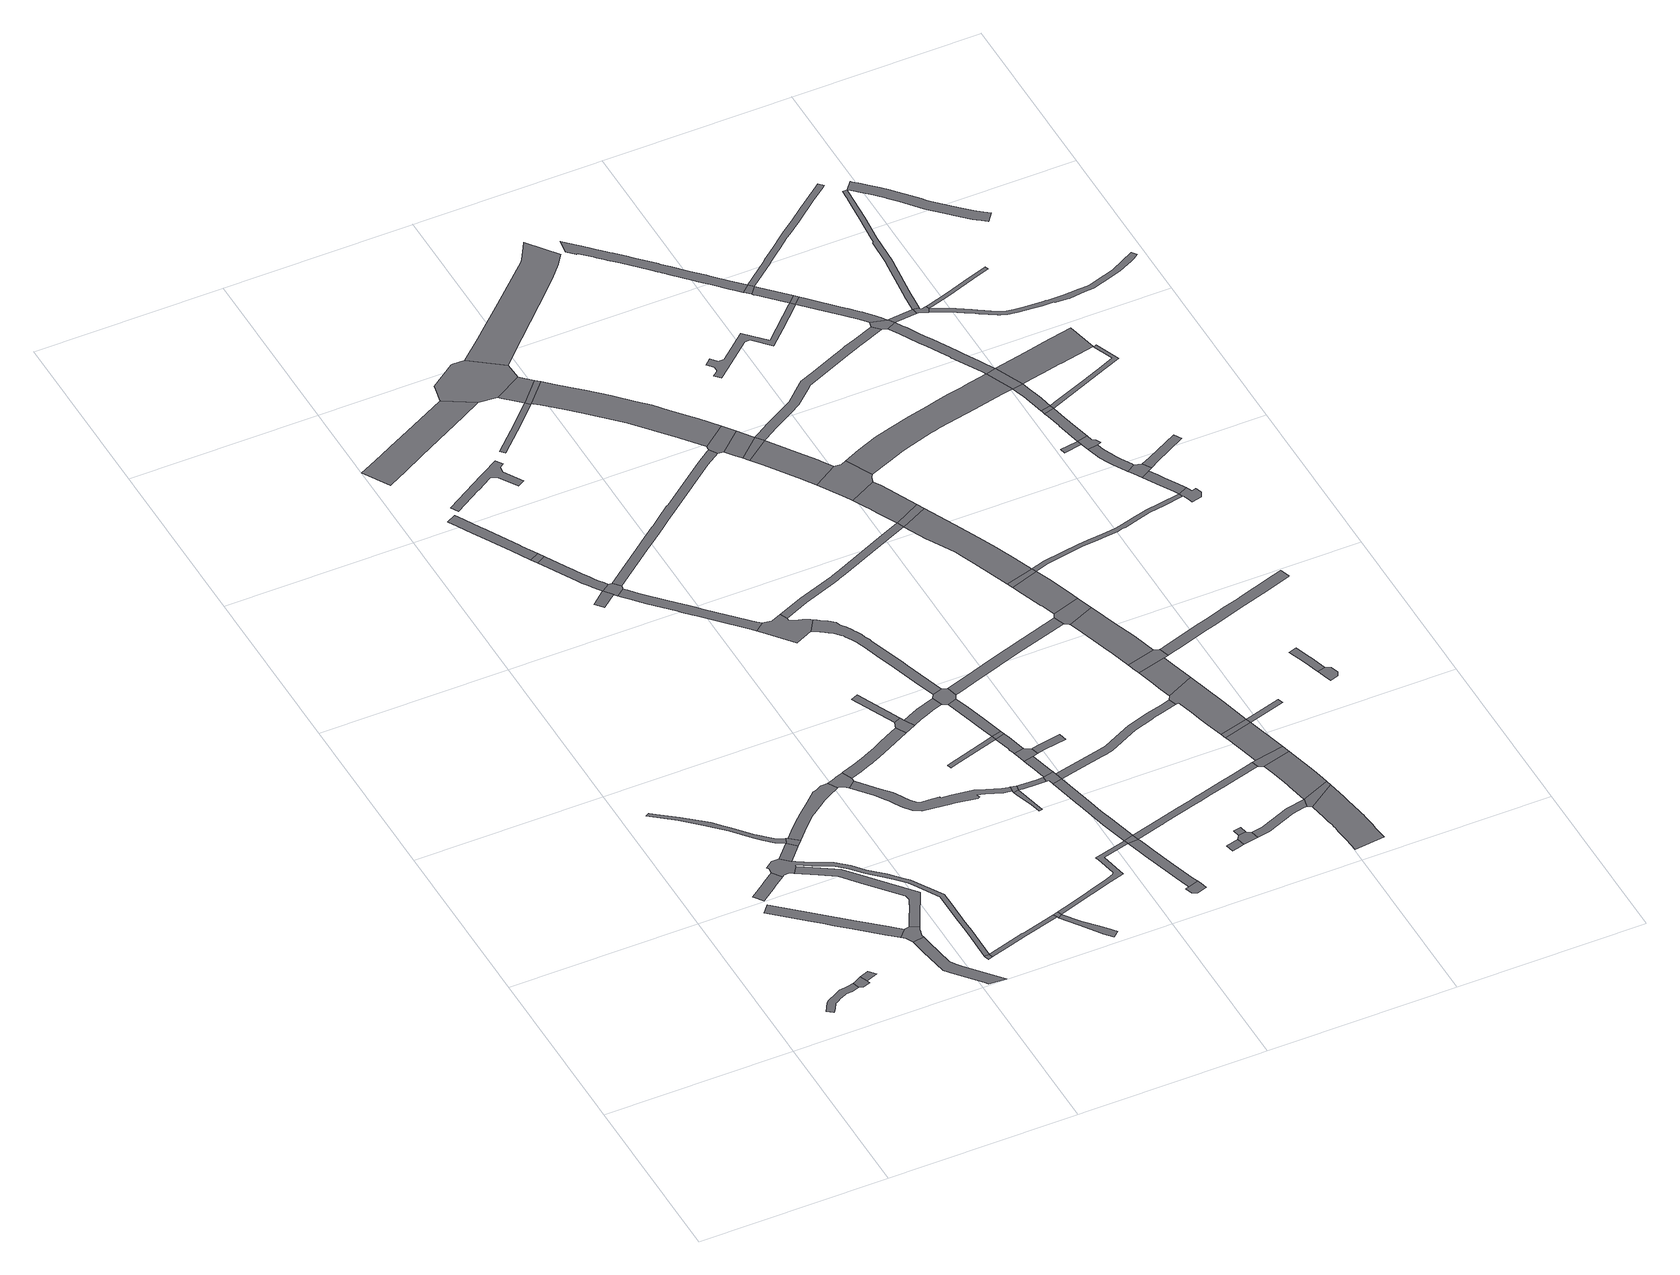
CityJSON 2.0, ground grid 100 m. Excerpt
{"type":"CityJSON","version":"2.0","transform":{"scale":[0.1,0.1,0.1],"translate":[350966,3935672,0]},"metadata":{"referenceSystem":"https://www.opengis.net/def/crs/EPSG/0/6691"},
"CityObjects":{
"road1":{"type":"Road","attributes":{"RoadStructureAttribute.sectionType":"1"},"geometry":[{"type":"MultiSurface","lod":"1","boundaries":[[[0,1,2,3,4,5,6,7,8,9,10,11,12,13,14,15,16,17,18,19,20,21,22,23]]]}]},
"road2":{"type":"Road","geometry":[{"type":"MultiSurface","lod":"1","boundaries":[[[24,10,9,25,26,27,28]]]}]},
"road3":{"type":"Road","attributes":{"RoadStructureAttribute.sectionType":"1"},"geometry":[{"type":"MultiSurface","lod":"1","boundaries":[[[27,29,30,28]]]}]},
"road4":{"type":"Road","attributes":{"RoadStructureAttribute.sectionType":"1"},"geometry":[{"type":"MultiSurface","lod":"1","boundaries":[[[31,32,33,34,35,36,37,38,39]]]}]},
"road5":{"type":"Road","attributes":{"RoadStructureAttribute.sectionType":"1"},"geometry":[{"type":"MultiSurface","lod":"1","boundaries":[[[40,41,42,43,44,45,46,47,48,49,50,51,52,53,54]]]}]},
"road6":{"type":"Road","attributes":{"RoadStructureAttribute.sectionType":"1"},"geometry":[{"type":"MultiSurface","lod":"1","boundaries":[[[55,56,57,58,59,60,61,62,63,64,65,66,67,68,69,70,71,72,73,74,75]]]}]},
"road7":{"type":"Road","geometry":[{"type":"MultiSurface","lod":"1","boundaries":[[[76,77,74,78,79,80]]]}]},
"road8":{"type":"Road","geometry":[{"type":"MultiSurface","lod":"1","boundaries":[[[48,81,82,83,84,85,86,87,88,49]]]}]},
"road9":{"type":"Road","attributes":{"RoadStructureAttribute.sectionType":"1"},"geometry":[{"type":"MultiSurface","lod":"1","boundaries":[[[79,89,90,91,35,34,92,93,94,95,96,97,98,99,100,101,102,103,104,105,106,107,108,109,110,111,112,113,114,115,116,117,118,119,120,121,122,123,124,125,126,127,128,129,80]]]}]},
"road10":{"type":"Road","attributes":{"RoadStructureAttribute.sectionType":"1"},"geometry":[{"type":"MultiSurface","lod":"1","boundaries":[[[130,131,132,133,134,135,136,137,138,88,87,139,140,141,142,143,144,145,146,147,95,94]]]}]},
"road11":{"type":"Road","geometry":[{"type":"MultiSurface","lod":"1","boundaries":[[[148,149,75,74,77]]]}]},
"road12":{"type":"Road","attributes":{"RoadStructureAttribute.sectionType":"1"},"geometry":[{"type":"MultiSurface","lod":"1","boundaries":[[[150,151,152,153,154,83,82,155,156,157,158,159,160]]]}]},
"road13":{"type":"Road","geometry":[{"type":"MultiSurface","lod":"1","boundaries":[[[111,161,162,163,112]]]}]},
"road14":{"type":"Road","attributes":{"RoadStructureAttribute.sectionType":"1"},"geometry":[{"type":"MultiSurface","lod":"1","boundaries":[[[148,164,165,166,167,168,169,170,171,172,173,174,175,176,177,178,179,180,181,182,183,184,185,149]]]}]},
"road15":{"type":"Road","attributes":{"RoadStructureAttribute.sectionType":"1"},"geometry":[{"type":"MultiSurface","lod":"1","boundaries":[[[163,186,187,188,189,190,191,192,193,194,112]]]}]},
"road16":{"type":"Road","attributes":{"RoadStructureAttribute.sectionType":"1"},"geometry":[{"type":"MultiSurface","lod":"1","boundaries":[[[195,196,197,198,199,200,201,202,203,204,205,206,207,208,209]]]}]},
"road17":{"type":"Road","geometry":[{"type":"MultiSurface","lod":"1","boundaries":[[[210,211,212,176,175,213,214,215,216,217,218,219,220,221]]]}]},
"road18":{"type":"Road","geometry":[{"type":"MultiSurface","lod":"1","boundaries":[[[222,223,195,209]]]}]},
"road19":{"type":"Road","attributes":{"RoadStructureAttribute.sectionType":"1"},"geometry":[{"type":"MultiSurface","lod":"1","boundaries":[[[224,225,226,227]]]}]},
"road20":{"type":"Road","attributes":{"RoadStructureAttribute.sectionType":"1"},"geometry":[{"type":"MultiSurface","lod":"1","boundaries":[[[228,229,230,231,232,233,234,235,236,223,222,237,238,239,240,241,242,224]]]}]},
"road21":{"type":"Road","geometry":[{"type":"MultiSurface","lod":"1","boundaries":[[[243,244,189,188,245]]]}]},
"road22":{"type":"Road","geometry":[{"type":"MultiSurface","lod":"1","boundaries":[[[228,224,227,246,247,248,249,250,251]]]}]},
"road23":{"type":"Road","attributes":{"RoadStructureAttribute.sectionType":"1"},"geometry":[{"type":"MultiSurface","lod":"1","boundaries":[[[252,253,254,255,256,257,258,259,243,245]]]}]},
"road24":{"type":"Road","attributes":{"RoadStructureAttribute.sectionType":"1"},"geometry":[{"type":"MultiSurface","lod":"1","boundaries":[[[260,261,262,263,264,265,266,267,268,269,270,271,272,273,274,275]]]}]},
"road25":{"type":"Road","attributes":{"function":"3","RoadStructureAttribute.sectionType":"1"},"geometry":[{"type":"MultiSurface","lod":"1","boundaries":[[[276,277,278,279,280,281,282,283,284,285,286,287,288]]]}]},
"road26":{"type":"Road","attributes":{"RoadStructureAttribute.sectionType":"1"},"geometry":[{"type":"MultiSurface","lod":"1","boundaries":[[[220,289,290,291,292,293,294,295,296,297,298,299,300,301,302,303,304,305,306,307,308,309,221]]]}]},
"road27":{"type":"Road","attributes":{"RoadStructureAttribute.sectionType":"1"},"geometry":[{"type":"MultiSurface","lod":"1","boundaries":[[[310,311,312,313,314,315,316,317,318,319,320,321,322,323,324,325,326,327,328,218,217,329,330,331,332,333,334,335,336,337,338,339,340,341,342,343,344]]]}]},
"road28":{"type":"Road","attributes":{"RoadStructureAttribute.sectionType":"1"},"geometry":[{"type":"MultiSurface","lod":"1","boundaries":[[[345,346,347,348,349,350,351,352,353,354,355,356,248,247,357,358,359,360,361,362,363,364,365,366,367,368,369]]]}]},
"road29":{"type":"Road","attributes":{"RoadStructureAttribute.sectionType":"1"},"geometry":[{"type":"MultiSurface","lod":"1","boundaries":[[[370,371,372,373,374,375,376,377,378,379,380,381,244,243,382,383,384,385,386,387,388,370,389,390,391,392,393,394,395,396,397,398,399,400,401]]]}]},
"road30":{"type":"Road","attributes":{"RoadStructureAttribute.sectionType":"1"},"geometry":[{"type":"MultiSurface","lod":"1","boundaries":[[[402,403,404,405]]]}]},
"road31":{"type":"Road","geometry":[{"type":"MultiSurface","lod":"1","boundaries":[[[404,298,297,406,407,405]]]}]},
"road32":{"type":"Road","geometry":[{"type":"MultiSurface","lod":"1","boundaries":[[[408,409,410,411,412,413,414,415,416,417,418,419,420,421,422,345,369]]]}]},
"road33":{"type":"Road","geometry":[{"type":"MultiSurface","lod":"1","boundaries":[[[423,424,310,344,425]]]}]},
"road34":{"type":"Road","attributes":{"RoadStructureAttribute.sectionType":"1"},"geometry":[{"type":"MultiSurface","lod":"1","boundaries":[[[426,427,428,429,430,431,432]]]}]},
"road35":{"type":"Road","attributes":{"RoadStructureAttribute.sectionType":"1"},"geometry":[{"type":"MultiSurface","lod":"1","boundaries":[[[433,434,435,436,437,438,439,423,440,441,442,443,444,445,424,423,425]]]}]},
"road36":{"type":"Road","attributes":{"RoadStructureAttribute.sectionType":"1"},"geometry":[{"type":"MultiSurface","lod":"1","boundaries":[[[446,447,448,407,406,449,450,451,452,453]]]}]},
"road37":{"type":"Road","attributes":{"RoadStructureAttribute.sectionType":"1"},"geometry":[{"type":"MultiSurface","lod":"1","boundaries":[[[454,455,456,457,458,459,460,461,462,463,464,465,466,467,468,469,470,461]]]}]},
"road38":{"type":"Road","attributes":{"RoadStructureAttribute.sectionType":"1"},"geometry":[{"type":"MultiSurface","lod":"1","boundaries":[[[250,471,472,473,474,475,476,477,478,479,480,481,482,483,484,485,486,487,488,489,490,491,251]]]}]},
"road39":{"type":"Road","geometry":[{"type":"MultiSurface","lod":"1","boundaries":[[[492,493,494,495,496,497,498,281,280,499]]]}]},
"road40":{"type":"Road","geometry":[{"type":"MultiSurface","lod":"1","boundaries":[[[394,500,501,502,503,504,395]]]}]},
"road41":{"type":"Road","attributes":{"RoadStructureAttribute.sectionType":"1"},"geometry":[{"type":"MultiSurface","lod":"1","boundaries":[[[411,505,506,507,508,509,510,511,512,513,514,515,516,517,518,519,520,521,522,523,524,525,526,527,528,529,530,531,532,533,534,535,536,537,538,539,540,541,412]]]}]},
"road42":{"type":"Road","geometry":[{"type":"MultiSurface","lod":"1","boundaries":[[[542,371,370,401]]]}]},
"road43":{"type":"Road","attributes":{"RoadStructureAttribute.sectionType":"1"},"geometry":[{"type":"MultiSurface","lod":"1","boundaries":[[[542,543,544,545,546,547,548,549,550,551,552,553,371]]]}]},
"road44":{"type":"Road","geometry":[{"type":"MultiSurface","lod":"1","boundaries":[[[442,554,549,548,555,556,557,443]]]}]},
"road45":{"type":"Road","attributes":{"RoadStructureAttribute.sectionType":"1"},"geometry":[{"type":"MultiSurface","lod":"1","boundaries":[[[558,559,560,557,556,561,562,563,564,565]]]}]},
"road46":{"type":"Road","geometry":[{"type":"MultiSurface","lod":"1","boundaries":[[[470,566,454,461]]]}]},
"road47":{"type":"Road","geometry":[{"type":"MultiSurface","lod":"1","boundaries":[[[452,567,568,569,570,523,522,453]]]}]},
"road48":{"type":"Road","attributes":{"RoadStructureAttribute.sectionType":"1"},"geometry":[{"type":"MultiSurface","lod":"1","boundaries":[[[571,572,573,454,566,574,575,576,568,567]]]}]},
"road49":{"type":"Road","geometry":[{"type":"MultiSurface","lod":"1","boundaries":[[[564,577,578,466,465,579,565]]]}]},
"road50":{"type":"Road","attributes":{"function":"3","RoadStructureAttribute.sectionType":"1"},"geometry":[{"type":"MultiSurface","lod":"1","boundaries":[[[580,581,432,582,583,584,492,499]]]}]},
"road51":{"type":"Road","geometry":[{"type":"MultiSurface","lod":"1","boundaries":[[[582,432,431,585,586]]]}]},
"road52":{"type":"Road","attributes":{"RoadStructureAttribute.sectionType":"1"},"geometry":[{"type":"MultiSurface","lod":"1","boundaries":[[[577,587,588,589,590,578]]]}]},
"road53":{"type":"Road","attributes":{"RoadStructureAttribute.sectionType":"1"},"geometry":[{"type":"MultiSurface","lod":"1","boundaries":[[[591,592,593,594,595,596,597,598,599,600,601,602,603,421,420]]]}]},
"road54":{"type":"Road","attributes":{"function":"3","RoadStructureAttribute.sectionType":"1"},"geometry":[{"type":"MultiSurface","lod":"1","boundaries":[[[585,604,605,606,607,608,609,610,611,612,613,614,615,616,617,618,619,620,621,586]]]}]},
"road55":{"type":"Road","attributes":{"RoadStructureAttribute.sectionType":"1"},"geometry":[{"type":"MultiSurface","lod":"1","boundaries":[[[622,623,624,625,626,627,628,629,630]]]}]},
"road56":{"type":"Road","attributes":{"RoadStructureAttribute.sectionType":"1"},"geometry":[{"type":"MultiSurface","lod":"1","boundaries":[[[631,632,633,634,635,636,637,638,639,640,641,642,643,644,645,646,647,648,649,542,401]]]}]},
"road57":{"type":"Road","geometry":[{"type":"MultiSurface","lod":"1","boundaries":[[[650,651,630,629,652,653]]]}]},
"road58":{"type":"Road","attributes":{"RoadStructureAttribute.sectionType":"1"},"geometry":[{"type":"MultiSurface","lod":"1","boundaries":[[[654,655,651,650]]]}]},
"road59":{"type":"Road","attributes":{"RoadStructureAttribute.sectionType":"1"},"geometry":[{"type":"MultiSurface","lod":"1","boundaries":[[[548,656,657,658,659,660,661,662,663,664,665,666,667,668,669,670,671,672,673,555]]]}]},
"road60":{"type":"Road","attributes":{"function":"3","RoadStructureAttribute.sectionType":"1"},"geometry":[{"type":"MultiSurface","lod":"1","boundaries":[[[674,675,676,677,678,679,680,494,493,681,682,683,684,685,686,687]]]}]},
"road61":{"type":"Road","attributes":{"RoadStructureAttribute.sectionType":"1"},"geometry":[{"type":"MultiSurface","lod":"1","boundaries":[[[688,689,690,691,692,693,694,695,696,697,698,699,700,701,702,703,704,705,706,570,569]]]}]},
"road62":{"type":"Road","geometry":[{"type":"MultiSurface","lod":"1","boundaries":[[[707,612,611,708,480,479,709,710,711]]]}]},
"road63":{"type":"Road","attributes":{"function":"3","RoadStructureAttribute.sectionType":"1"},"geometry":[{"type":"MultiSurface","lod":"1","boundaries":[[[710,712,713,714,715,711]]]}]},
"road64":{"type":"Road","geometry":[{"type":"MultiSurface","lod":"1","boundaries":[[[714,713,716,717]]]}]},
"road65":{"type":"Road","attributes":{"RoadStructureAttribute.sectionType":"1"},"geometry":[{"type":"MultiSurface","lod":"1","boundaries":[[[718,719,720,653,652,721,722,723,724,725]]]}]},
"road66":{"type":"Road","attributes":{"function":"3","RoadStructureAttribute.sectionType":"1"},"geometry":[{"type":"MultiSurface","lod":"1","boundaries":[[[716,726,727,728,729,730,731,732,733,734,735,717]]]}]},
"road67":{"type":"Road","geometry":[{"type":"MultiSurface","lod":"1","boundaries":[[[736,737,738,739,740,741,742,743,730,729]]]}]},
"road68":{"type":"Road","attributes":{"function":"3","RoadStructureAttribute.sectionType":"1"},"geometry":[{"type":"MultiSurface","lod":"1","boundaries":[[[744,745,746,598,747,748,739,738]]]}]},
"road69":{"type":"Road","geometry":[{"type":"MultiSurface","lod":"1","boundaries":[[[747,598,597,749]]]}]},
"road70":{"type":"Road","attributes":{"function":"3","RoadStructureAttribute.sectionType":"1"},"geometry":[{"type":"MultiSurface","lod":"1","boundaries":[[[750,751,752,753,754,755,756,757,758,759,760,761,762,763,764,765,766,767,768,769,770,771,772,773,774,775,776]]]}]},
"road71":{"type":"Road","attributes":{"function":"3","RoadStructureAttribute.sectionType":"1"},"geometry":[{"type":"MultiSurface","lod":"1","boundaries":[[[597,777,778,779,780,781,782,783,784,785,786,787,749]]]}]},
"road72":{"type":"Road","geometry":[{"type":"MultiSurface","lod":"1","boundaries":[[[724,766,765,788,725]]]}]},
"road73":{"type":"Road","attributes":{"function":"3","RoadStructureAttribute.sectionType":"1"},"geometry":[{"type":"MultiSurface","lod":"1","boundaries":[[[789,790,791,792,793,725,788,794,795,796]]]}]},
"road74":{"type":"Road","geometry":[{"type":"MultiSurface","lod":"1","boundaries":[[[640,789,796,797,798,641]]]}]},
"road75":{"type":"Road","geometry":[{"type":"MultiSurface","lod":"1","boundaries":[[[783,782,799,800]]]}]},
"road76":{"type":"Road","attributes":{"function":"3","RoadStructureAttribute.sectionType":"1"},"geometry":[{"type":"MultiSurface","lod":"1","boundaries":[[[801,802,803,804,798,797,805,806,807]]]}]},
"road77":{"type":"Road","geometry":[{"type":"MultiSurface","lod":"1","boundaries":[[[807,808,809,801]]]}]},
"road78":{"type":"Road","geometry":[{"type":"MultiSurface","lod":"1","boundaries":[[[810,811,812,697,696,813,814]]]}]},
"road79":{"type":"Road","attributes":{"function":"3","RoadStructureAttribute.sectionType":"1"},"geometry":[{"type":"MultiSurface","lod":"1","boundaries":[[[799,815,816,817,818,812,811,819,820,821,800]]]}]},
"road80":{"type":"Road","geometry":[{"type":"MultiSurface","lod":"1","boundaries":[[[822,823,824,825,666,665,826,827,828,829,809,808]]]}]},
"road81":{"type":"Road","attributes":{"function":"3","RoadStructureAttribute.sectionType":"1"},"geometry":[{"type":"MultiSurface","lod":"1","boundaries":[[[830,831,832,833,834,825,824]]]}]},
"road82":{"type":"Road","attributes":{"function":"3","RoadStructureAttribute.sectionType":"1"},"geometry":[{"type":"MultiSurface","lod":"1","boundaries":[[[835,836,837,838,839,840,841,842,843,810,814]]]}]},
"road83":{"type":"Road","geometry":[{"type":"MultiSurface","lod":"1","boundaries":[[[831,844,845,839,838,846,832]]]}]},
"road84":{"type":"Road","attributes":{"RoadStructureAttribute.sectionType":"1"},"geometry":[{"type":"MultiSurface","lod":"1","boundaries":[[[847,848,808,807]]]}]},
"road85":{"type":"Road","attributes":{"RoadStructureAttribute.sectionType":"1"},"geometry":[{"type":"MultiSurface","lod":"1","boundaries":[[[849,850,851,852,853,854,855,856,857,858,859,860,861,862,714,717,863,864,865,866,867,868,869,870,871,872,873,874,875,876,877,878,879]]]}]},
"road86":{"type":"Road","attributes":{"RoadStructureAttribute.sectionType":"1"},"geometry":[{"type":"MultiSurface","lod":"1","boundaries":[[[880,881,882,883,884,885,886,887,888,889,890,891,892,893,894,895,896,897,898,899,900,901,902,903,904,905,906,907,908,909,910,911,912,913,914,915,916,917,918,919,920,921,922,923,924,925,926,927,928,929]]]}]},
"road87":{"type":"Road","attributes":{"RoadStructureAttribute.sectionType":"1"},"geometry":[{"type":"MultiSurface","lod":"1","boundaries":[[[930,931,932,933,934,935,936,937,938,939,940,941,942,943,944,945,946,947,948,949,950,951,952,953,954,955,956,957,958,959,960,961,962,963,964,965,966,967,968,969,970,971,972,973,974,948,975]]]}]},
"road88":{"type":"Road","attributes":{"function":"3","RoadStructureAttribute.sectionType":"1"},"geometry":[{"type":"MultiSurface","lod":"1","boundaries":[[[976,977,978,979,980,981,982,983,984,985,986,987,742,741,988,989,990,991,992,993,994,995,996,997,998]]]}]},
"road89":{"type":"Road","geometry":[{"type":"MultiSurface","lod":"1","boundaries":[[[929,928,999,1000,1001]]]}]},
"road90":{"type":"Road","attributes":{"RoadStructureAttribute.sectionType":"1"},"geometry":[{"type":"MultiSurface","lod":"1","boundaries":[[[1002,1003,1004,1005,1006,1007,1008,1009,1010,1011,1012,1013,1014,1015,1016,1017,1018,1019,1020,1021,1022,1023,783,800]]]}]},
"road91":{"type":"Road","attributes":{"RoadStructureAttribute.sectionType":"1"},"geometry":[{"type":"MultiSurface","lod":"1","boundaries":[[[1024,1025,1001,1000,1026,1027,1028,975]]]}]},
"road92":{"type":"Road","attributes":{"RoadStructureAttribute.sectionType":"1"},"geometry":[{"type":"MultiSurface","lod":"1","boundaries":[[[1029,1030,1031,1032,1033,1034,1035,1036,1037,1038,1039,1040,1041,1042,1043,1044,1045,1046,1047,1048,1049,1050,1051,1052,845,844]]]}]},
"road93":{"type":"Road","geometry":[{"type":"MultiSurface","lod":"1","boundaries":[[[948,974,1024,975]]]}]},
"road94":{"type":"Road","attributes":{"RoadStructureAttribute.sectionType":"1"},"geometry":[{"type":"MultiSurface","lod":"1","boundaries":[[[1053,1054,1055,1056,1057,1058,1059,1060]]]}]},
"road95":{"type":"Road","geometry":[{"type":"MultiSurface","lod":"1","boundaries":[[[1061,1060,1059,1062,1063,1064,1065,1066]]]}]},
"road96":{"type":"Road","geometry":[{"type":"MultiSurface","lod":"1","boundaries":[[[957,849,879,1067,1068,958]]]}]},
"road97":{"type":"Road","attributes":{"RoadStructureAttribute.sectionType":"1"},"geometry":[{"type":"MultiSurface","lod":"1","boundaries":[[[1069,1070,1071,1072]]]}]},
"road98":{"type":"Road","attributes":{"RoadStructureAttribute.sectionType":"1"},"geometry":[{"type":"MultiSurface","lod":"1","boundaries":[[[1073,1074,1075,1076,1077,1078,1079,1080,1081,1082,1083,1084,1085,1068,1067,1086,1087,1088,1089,1090,1091,1092,1093,1094,998]]]}]},
"road99":{"type":"Road","attributes":{"RoadStructureAttribute.sectionType":"1"},"geometry":[{"type":"MultiSurface","lod":"1","boundaries":[[[1095,1096,1097,1098,1099,1100,1101,1102,1103,1104,1105,1106,1107,1108,1109,1110,1111,1112,1113,1114,1115,929,1001]]]}]},
"road100":{"type":"Road","attributes":{"RoadStructureAttribute.sectionType":"1"},"geometry":[{"type":"MultiSurface","lod":"1","boundaries":[[[1068,1116,1117,1118,1119,958]]]}]},
"road101":{"type":"Road","attributes":{"RoadStructureAttribute.sectionType":"1"},"geometry":[{"type":"MultiSurface","lod":"1","boundaries":[[[1120,1121,1122,1123,1124,1125,1126,1127,1128,1129,1130,1131,1132,1133,1134,1135,1136]]]}]},
"road102":{"type":"Road","geometry":[{"type":"MultiSurface","lod":"1","boundaries":[[[1135,1137,1138,1139,1140,1072,1071,1141,1136]]]}]},
"road103":{"type":"Road","attributes":{"RoadStructureAttribute.sectionType":"1"},"geometry":[{"type":"MultiSurface","lod":"1","boundaries":[[[1142,1143,1144,1145,1072,1140,1146,1147,1148]]]}]},
"road104":{"type":"Road","geometry":[{"type":"MultiSurface","lod":"1","boundaries":[[[1149,1150,1151,1142,1148]]]}]},
"road105":{"type":"Road","geometry":[{"type":"MultiSurface","lod":"1","boundaries":[[[997,1152,1073,998]]]}]},
"road106":{"type":"Road","attributes":{"RoadStructureAttribute.sectionType":"1"},"geometry":[{"type":"MultiSurface","lod":"1","boundaries":[[[1153,1154,1155,1152,997,1156,1157,1150,1149]]]}]},
"road107":{"type":"Road","geometry":[{"type":"MultiSurface","lod":"1","boundaries":[[[1158,1159,1160,1125,1124,1161,1162]]]}]},
"road108":{"type":"Road","geometry":[{"type":"MultiSurface","lod":"1","boundaries":[[[1117,1163,1164,1165,1166,1167,1168,1169,1118]]]}]},
"road109":{"type":"Road","attributes":{"RoadStructureAttribute.sectionType":"1"},"geometry":[{"type":"MultiSurface","lod":"1","boundaries":[[[1170,1171,1172,1173,1014,1174,1175,1176,1177,1178,1179,1158,1162]]]}]},
"road110":{"type":"Road","geometry":[{"type":"MultiSurface","lod":"1","boundaries":[[[1014,1013,1180,1181,1182,1183,1184,1185,1186,1187,1174]]]}]},
"road111":{"type":"Road","attributes":{"RoadStructureAttribute.sectionType":"1"},"geometry":[{"type":"MultiSurface","lod":"1","boundaries":[[[1188,1160,1159,1189,1190,1191]]]}]},
"road112":{"type":"Road","attributes":{"function":"3","RoadStructureAttribute.sectionType":"1"},"geometry":[{"type":"MultiSurface","lod":"1","boundaries":[[[1192,1193,1194,1073,1152,1195,1196,1197,1198,1199,1200,1201,1202]]]}]},
"road113":{"type":"Road","attributes":{"RoadStructureAttribute.sectionType":"1"},"geometry":[{"type":"MultiSurface","lod":"1","boundaries":[[[1148,1203,1204,1205,1206,1207,1208,1209,1210,1211,1149]]]}]},
"road114":{"type":"Road","attributes":{"RoadStructureAttribute.sectionType":"1"},"geometry":[{"type":"MultiSurface","lod":"1","boundaries":[[[1212,1213,1214,1215,1216,1217,1218,1219,1166,1165]]]}]},
"road115":{"type":"Road","attributes":{"RoadStructureAttribute.sectionType":"1"},"geometry":[{"type":"MultiSurface","lod":"1","boundaries":[[[1169,1220,1221,1222,1223,1224,1225,1226,1227,1228,1229,1230,1231,1232,1233,1234,1235,1236,1237,1238,1239,1240,1241,1242,1243,1244,1245,1246,1247,1248,1249,1250,1251,1252,1253,1254,1255,1256,1257,1258,1259,1260,1261,1262,1263,1264,1265,1266,1267,1268,1230,1269,1270,1271,1272,1273,1274,1275,1276,1277,1278,1279,1280,1281,1282,1283,1284,1118]]]}]},
"road116":{"type":"Road","attributes":{"RoadStructureAttribute.sectionType":"1"},"geometry":[{"type":"MultiSurface","lod":"1","boundaries":[[[1285,1286,1287,1288,1289,1290,1291,1292,1293,1294,1295,1296,1297,1298,1299,1300,1301,1302,1303,1304,1305,1306,1307,1165,1164,1308,1309,1310,1311,1312,1313,1314,1315,1316,1317,1318,1319,1320,1321,1322,1323,1324,1325,1326,1327,1328,1329,1330,1331,1332,1333,1334,1335,1336,1337,1338,1339]]]}]}
},
"vertices":[
[296,157,0],[310,178,0],[330,208,0],[339,214,0],[370,231,0],[377,234,0],[403,247,0],[424,249,0],[439,250,0],[478,262,0],[466,300,0],[434,290,0],[429,290,0],[397,287,0],[390,286,0],[384,283,0],[360,271,0],[352,267,0],[320,250,0],[305,240,0],[300,235,0],[296,230,0],[279,204,0],[263,179,0],
[480,305,0],[500,253,0],[538,266,0],[532,284,0],[517,323,0],
[597,309,0],[565,343,0],
[351,1005,0],[438,1069,0],[439,1070,0],[505,1118,0],[469,1167,0],[457,1158,0],[398,1114,0],[392,1110,0],[315,1053,0],
[313,930,0],[374,875,0],[484,777,0],[529,737,0],[570,700,0],[636,641,0],[755,536,0],[789,505,0],[811,486,0],[851,531,0],[795,581,0],[676,686,0],[606,749,0],[525,821,0],[352,974,0],
[599,1370,0],[579,1388,0],[526,1435,0],[522,1438,0],[443,1535,0],[416,1564,0],[373,1610,0],[351,1629,0],[259,1709,0],[167,1779,0],[141,1799,0],[121,1789,0],[243,1691,0],[343,1599,0],[351,1592,0],[424,1518,0],[502,1424,0],[537,1389,0],[581,1346,0],[625,1321,0],[639,1352,0],
[663,1273,0],[669,1280,0],[623,1319,0],[547,1237,0],[592,1197,0],
[832,468,0],[850,432,0],[909,441,0],[907,455,0],[915,489,0],[916,494,0],[925,513,0],[880,535,0],
[506,1237,0],[466,1207,0],[474,1196,0],[516,1126,0],[546,1128,0],[565,1115,0],[593,1157,0],[593,1168,0],[664,1125,0],[752,1080,0],[810,1028,0],[859,970,0],[882,948,0],[937,898,0],[973,859,0],[1015,814,0],[1032,784,0],[1107,659,0],[1106,584,0],[1106,475,0],[1107,451,0],[1108,364,0],[1106,194,0],[1131,194,0],[1132,337,0],[1132,365,0],[1132,381,0],[1131,444,0],[1131,475,0],[1131,610,0],[1131,666,0],[1034,829,0],[1033,830,0],[1005,860,0],[954,915,0],[905,960,0],[876,986,0],[828,1045,0],[766,1100,0],[675,1146,0],[606,1189,0],
[662,1052,0],[741,1001,0],[813,915,0],[864,856,0],[964,737,0],[968,707,0],[935,641,0],[914,600,0],[908,589,0],[943,548,0],[958,577,0],[1031,721,0],[1036,730,0],[1032,735,0],[928,858,0],[860,938,0],[775,1039,0],[690,1094,0],
[696,1309,0],[650,1347,0],
[1024,126,0],[978,181,0],[958,207,0],[941,233,0],[916,395,0],[863,345,0],[887,189,0],[924,144,0],[1023,26,0],[1037,9,0],[1128,1,0],
[1106,187,0],[1113,164,0],[1137,171,0],
[763,1379,0],[766,1382,0],[789,1405,0],[820,1433,0],[829,1441,0],[837,1447,0],[881,1480,0],[923,1508,0],[955,1527,0],[960,1529,0],[1012,1557,0],[1018,1560,0],[990,1611,0],[959,1610,0],[951,1608,0],[922,1594,0],[902,1586,0],[842,1533,0],[792,1489,0],[776,1476,0],[733,1437,0],[684,1385,0],
[1251,204,0],[1343,231,0],[1535,284,0],[1525,306,0],[1375,265,0],[1351,258,0],[1337,254,0],[1233,224,0],[1141,197,0],
[490,3668,0],[446,3747,0],[439,3761,0],[353,3919,0],[345,3933,0],[331,3959,0],[289,4033,0],[268,4070,0],[261,4083,0],[212,4057,0],[239,4007,0],[281,3931,0],[302,3892,0],[388,3738,0],[442,3642,0],
[1042,1629,0],[1017,1620,0],[1002,1614,0],[1020,1561,0],[1041,1555,0],[1049,1553,0],[1056,1545,0],[1065,1535,0],[1106,1569,0],[1106,1570,0],[1106,1589,0],[1085,1646,0],
[461,3608,0],[509,3634,0],
[647,3294,0],[569,3230,0],[603,3187,0],[681,3250,0],
[692,3325,0],[678,3347,0],[662,3368,0],[647,3391,0],[632,3415,0],[621,3433,0],[599,3471,0],[584,3498,0],[583,3500,0],[555,3440,0],[571,3412,0],[585,3386,0],[603,3359,0],[616,3338,0],[633,3316,0],
[1562,293,0],[1555,316,0],[1539,277,0],
[684,3246,0],[695,3233,0],[737,3266,0],[739,3267,0],[742,3286,0],[710,3322,0],
[1600,189,0],[1674,87,0],[1678,82,0],[1715,40,0],[1747,67,0],[1707,113,0],[1685,138,0],[1625,206,0],
[438,4189,0],[444,4192,0],[520,4238,0],[529,4244,0],[563,4231,0],[622,4132,0],[642,4144,0],[661,4155,0],[601,4254,0],[603,4289,0],[626,4303,0],[603,4341,0],[517,4289,0],[497,4277,0],[268,4139,0],[291,4100,0],
[145,4438,0],[188,4461,0],[313,4527,0],[610,4685,0],[716,4743,0],[561,4832,0],[371,4734,0],[244,4669,0],[208,4650,0],[141,4616,0],[67,4578,0],[3,4545,0],[84,4406,0],
[1169,1613,0],[1172,1614,0],[1221,1634,0],[1242,1643,0],[1252,1648,0],[1291,1667,0],[1297,1669,0],[1323,1682,0],[1478,1760,0],[1450,1815,0],[1418,1799,0],[1346,1763,0],[1342,1761,0],[1297,1736,0],[1236,1707,0],[1229,1703,0],[1197,1689,0],[1156,1672,0],[1144,1668,0],[1091,1648,0],[1088,1647,0],
[1748,1201,0],[1742,1202,0],[1708,1208,0],[1638,1237,0],[1603,1251,0],[1585,1258,0],[1541,1265,0],[1477,1276,0],[1419,1279,0],[1419,1287,0],[1363,1291,0],[1329,1293,0],[1307,1301,0],[1281,1335,0],[1262,1366,0],[1260,1370,0],[1242,1405,0],[1234,1416,0],[1192,1466,0],[1149,1434,0],[1184,1384,0],[1193,1368,0],[1210,1339,0],[1233,1300,0],[1264,1261,0],[1302,1238,0],[1354,1230,0],[1447,1220,0],[1465,1218,0],[1576,1198,0],[1588,1202,0],[1581,1224,0],[1619,1210,0],[1701,1180,0],[1743,1172,0],
[1218,2756,0],[1196,2775,0],[1174,2799,0],[1124,2850,0],[1057,2921,0],[1009,2973,0],[991,2992,0],[963,3022,0],[889,3100,0],[799,3197,0],[773,3223,0],[752,3249,0],[712,3210,0],[732,3188,0],[756,3161,0],[795,3120,0],[897,3012,0],[913,2994,0],[949,2956,0],[967,2937,0],[1056,2843,0],[1083,2815,0],[1085,2814,0],[1148,2746,0],[1171,2718,0],
[2067,598,0],[2059,621,0],[2053,619,0],[1886,576,0],[1889,560,0],[1913,448,0],[1903,435,0],[1860,418,0],[1764,385,0],[1717,369,0],[1599,330,0],[1581,324,0],[1623,313,0],[1731,347,0],[1781,364,0],[1876,395,0],[1951,416,0],[1922,560,0],[2060,596,0],[2086,533,0],[2088,525,0],[2099,482,0],[2178,225,0],[2184,204,0],[2186,197,0],[2241,214,0],[2232,241,0],[2191,372,0],[2151,499,0],[2140,540,0],[2127,589,0],[2122,603,0],
[1392,2103,0],[1355,2086,0],[1463,1852,0],[1499,1869,0],
[1538,1791,0],[1511,1845,0],
[1205,2678,0],[1304,2557,0],[1306,2558,0],[1397,2601,0],[1442,2670,0],[1440,2671,0],[1431,2677,0],[1415,2685,0],[1400,2692,0],[1383,2699,0],[1350,2712,0],[1338,2715,0],[1338,2733,0],[1321,2772,0],[1268,2749,0],
[1772,1166,0],[1778,1196,0],[1745,1161,0],
[901,4632,0],[803,4533,0],[652,4389,0],[673,4367,0],[824,4511,0],[932,4621,0],[911,4642,0],
[1750,1136,0],[1781,1046,0],[1790,1006,0],[1794,991,0],[1812,993,0],[1807,1013,0],[1798,1051,0],[1795,1162,0],[1869,1161,0],[1917,1160,0],[1917,1191,0],[1883,1191,0],[1796,1193,0],
[1648,1905,0],[1598,1886,0],[1546,1863,0],[1584,1814,0],[1624,1831,0],[1661,1846,0],[1720,1866,0],[1701,1923,0],
[1830,1556,0],[1758,1534,0],[1556,1471,0],[1551,1470,0],[1558,1446,0],[1581,1453,0],[1752,1506,0],[1837,1532,0],[1859,1447,0],[1862,1433,0],[1866,1420,0],[1870,1403,0],[1923,1417,0],[1912,1461,0],[1911,1465,0],[1898,1514,0],[1889,1546,0],
[961,3457,0],[999,3486,0],[1065,3537,0],[1076,3546,0],[1088,3555,0],[1142,3598,0],[1219,3657,0],[1487,3864,0],[1566,3918,0],[1538,3959,0],[1527,3951,0],[1453,3899,0],[1194,3699,0],[1185,3693,0],[1109,3633,0],[1065,3599,0],[1058,3594,0],[1054,3591,0],[967,3523,0],[919,3485,0],[801,3394,0],
[962,4821,0],[959,4914,0],[792,5037,0],[732,5037,0],[721,5037,0],[581,4937,0],[579,4915,0],[814,4732,0],
[2166,191,0],[2178,152,0],[2205,140,0],[2259,157,0],[2247,195,0],
[1436,2578,0],[1455,2565,0],[1468,2555,0],[1481,2545,0],[1496,2531,0],[1512,2513,0],[1514,2509,0],[1520,2503,0],[1525,2495,0],[1536,2478,0],[1548,2456,0],[1558,2435,0],[1566,2411,0],[1570,2399,0],[1607,2281,0],[1635,2195,0],[1677,2065,0],[1714,1948,0],[1766,1964,0],[1697,2184,0],[1688,2211,0],[1666,2281,0],[1622,2415,0],[1619,2426,0],[1608,2453,0],[1601,2473,0],[1598,2479,0],[1586,2505,0],[1585,2508,0],[1575,2528,0],[1560,2553,0],[1539,2582,0],[1532,2602,0],[1501,2630,0],[1485,2640,0],[1469,2652,0],[1458,2660,0],
[2112,639,0],
[2111,644,0],[2074,781,0],[2055,861,0],[2034,951,0],[2030,970,0],[1989,1143,0],[1938,1131,0],[1980,945,0],[1983,934,0],[2021,767,0],[2057,629,0],
[1931,1160,0],[1979,1187,0],[1975,1204,0],[1922,1192,0],
[1895,1300,0],[1905,1259,0],[1916,1215,0],[1969,1227,0],[1969,1228,0],[1949,1311,0],[1941,1346,0],[1887,1333,0],
[1882,1570,0],
[1745,1851,0],[1796,1871,0],[1808,1895,0],[1795,1954,0],
[1792,1691,0],[1800,1663,0],[1824,1578,0],[1875,1597,0],[1852,1679,0],[1816,1803,0],
[1968,1353,0],[1957,1396,0],[1881,1359,0],
[828,4718,0],[874,4676,0],[1022,4764,0],[986,4797,0],[962,4820,0],
[936,4625,0],[1045,4743,0],
[2012,1364,0],[2130,1382,0],[2121,1427,0],[1995,1405,0],
[1472,2792,0],[1648,2857,0],[1673,2866,0],[1706,2881,0],[1708,2882,0],[2018,3018,0],[2119,3062,0],[2102,3099,0],[2002,3055,0],[1692,2918,0],[1686,2916,0],[1658,2903,0],[1457,2830,0],
[944,4618,0],[971,4594,0],[1058,4518,0],[1118,4458,0],[1278,4299,0],[1452,4094,0],[1500,4037,0],[1540,3985,0],[1665,4081,0],[1590,4178,0],[1573,4199,0],[1497,4289,0],[1438,4360,0],[1381,4419,0],[1297,4507,0],[1203,4597,0],[1143,4653,0],[1095,4697,0],
[2531,388,0],[2525,386,0],[2474,374,0],[2485,330,0],[2532,341,0],[2540,343,0],[2541,344,0],[2551,346,0],[2542,390,0],
[2141,609,0],[2269,644,0],[2272,645,0],[2289,650,0],[2475,702,0],[2504,710,0],[2572,729,0],[2660,754,0],[2739,776,0],[2856,808,0],[2846,844,0],[2730,811,0],[2649,788,0],[2528,755,0],[2493,745,0],[2469,738,0],[2382,714,0],[2277,685,0],[2177,657,0],
[2598,422,0],[2559,415,0],[2632,361,0],[2623,405,0],
[2591,460,0],[2552,453,0],
[2091,1166,0],[2231,1198,0],[2254,1203,0],[2295,1215,0],[2362,1248,0],[2457,1295,0],[2563,1329,0],[2574,1333,0],[2610,1343,0],[2706,1370,0],[2693,1413,0],[2639,1398,0],[2561,1376,0],[2440,1337,0],[2350,1293,0],[2279,1257,0],[2243,1247,0],[2027,1198,0],
[1393,5621,0],[1350,5552,0],[1341,5537,0],[1109,5323,0],[1089,5304,0],[958,5183,0],[914,5144,0],[1014,4968,0],[1363,5310,0],[1386,5333,0],[1418,5364,0],[1488,5442,0],[1530,5501,0],[1412,5652,0],
[1838,1905,0],[1921,1933,0],[2017,1965,0],[2085,1987,0],[2123,2000,0],[2134,2004,0],[2203,2026,0],[2375,2079,0],[2487,2114,0],[2466,2170,0],[2267,2108,0],[2263,2107,0],[2202,2089,0],[2143,2069,0],[2115,2060,0],[2105,2057,0],[2066,2044,0],[1904,1990,0],[1852,1973,0],
[1699,4037,0],[1539,3965,0],[1575,3917,0],[1596,3914,0],[1713,4018,0],
[1634,3863,0],[1655,3835,0],[1772,3939,0],[1762,3952,0],
[1678,3805,0],[1803,3899,0],
[2845,482,0],[2689,418,0],[2685,417,0],[2702,374,0],[2858,438,0],[2916,450,0],[2936,454,0],[2949,503,0],
[1720,3749,0],[1841,3573,0],[1844,3569,0],[1883,3508,0],[2014,3590,0],[1974,3654,0],[1968,3662,0],[1903,3756,0],[1846,3839,0],[1807,3892,0],
[1959,3386,0],[1969,3370,0],[1986,3336,0],[2128,3409,0],[2139,3439,0],[2149,3457,0],[2082,3600,0],[2053,3586,0],
[2024,3262,0],[2030,3252,0],[2053,3202,0],[2242,3175,0],[2153,3369,0],
[2262,3133,0],
[3159,170,0],[3158,184,0],[3157,200,0],[3156,216,0],[3154,232,0],[3153,247,0],[3151,259,0],[3151,263,0],[3149,279,0],[3146,295,0],[3144,310,0],[3141,326,0],[3139,340,0],[3126,424,0],[3124,438,0],[3105,537,0],[2960,437,0],[2975,347,0],[2981,314,0],[2984,299,0],[2986,285,0],[2988,271,0],[2990,257,0],[2992,230,0],[2998,157,0],[3005,81,0],[3166,96,0],
[2178,2935,0],[2183,2926,0],[2256,2794,0],[2276,2742,0],[2299,2682,0],[2374,2485,0],[2526,2527,0],[2486,2629,0],[2444,2737,0],[2398,2837,0],[2337,2970,0],
[3099,569,0],
[2882,793,0],[2897,739,0],[2918,654,0],[2925,624,0],[2927,616,0],[3093,598,0],[3079,665,0],[3036,837,0],
[3025,881,0],[2867,849,0],
[2387,2449,0],[2536,2503,0],
[2810,1056,0],[2815,1039,0],[2831,981,0],[2838,954,0],[3010,935,0],[2969,1082,0],[2964,1098,0],
[2956,1127,0],[2802,1085,0],
[2655,2158,0],[2627,2244,0],[2478,2198,0],[2510,2099,0],[2513,2096,0],
[2408,2390,0],[2449,2278,0],[2452,2271,0],[2477,2200,0],[2605,2310,0],[2593,2344,0],[2570,2413,0],
[2914,1284,0],[2878,1417,0],[2854,1507,0],[2706,1436,0],[2723,1375,0],[2747,1286,0],[2765,1219,0],[2776,1180,0],
[2818,1634,0],[2803,1688,0],[2650,1645,0],[2673,1564,0],[2690,1496,0],
[2538,2021,0],[2581,1882,0],[2601,1819,0],[2629,1720,0],[2782,1763,0],[2746,1890,0],[2743,1900,0],[2717,1976,0],[2681,2081,0],
[2827,1695,0],[2810,1750,0],[2642,1674,0],
[3162,1156,0],[3154,1185,0],
[2611,4389,0],[2502,4345,0],[2438,4319,0],[2423,4313,0],[2347,4281,0],[2225,4229,0],[2142,4193,0],[2132,4184,0],[2029,4089,0],[1955,4047,0],[1882,4006,0],[1860,3993,0],[1839,3980,0],[1793,3952,0],[1865,3937,0],[1886,3950,0],[1891,3952,0],[1907,3962,0],[1940,3981,0],[1978,4002,0],[1999,4015,0],[2060,4049,0],[2144,4127,0],[2169,4150,0],[2170,4150,0],[2422,4259,0],[2427,4261,0],[2483,4284,0],[2502,4291,0],[2511,4295,0],[2646,4349,0],
[2153,4984,0],[2096,5044,0],[2083,5057,0],[2078,5063,0],[2045,5097,0],[2014,5129,0],[1953,5192,0],[1920,5227,0],[1913,5235,0],[1827,5323,0],[1820,5331,0],[1807,5344,0],[1786,5366,0],[1753,5399,0],[1749,5403,0],[1727,5425,0],[1712,5439,0],[1710,5442,0],[1679,5472,0],[1642,5509,0],[1591,5558,0],[1569,5583,0],[1559,5505,0],[1597,5465,0],[1601,5471,0],[1608,5464,0],[1660,5413,0],[1671,5403,0],[1697,5377,0],[1704,5370,0],[1710,5364,0],[1747,5326,0],[1755,5319,0],[1859,5211,0],[1884,5184,0],[1894,5174,0],[1900,5168,0],[1915,5152,0],[1920,5147,0],[2014,5048,0],[2017,5046,0],[2019,5043,0],[2042,5020,0],[2068,4994,0],[2089,4972,0],[2122,4937,0],[2135,4923,0],[2153,4906,0],[2181,4876,0],[2222,4913,0],
[2331,4700,0],[2142,4517,0],[2041,4624,0],[1888,4494,0],[1858,4495,0],[1828,4527,0],[1796,4496,0],[1819,4471,0],[1823,4467,0],[1822,4437,0],[1793,4412,0],[1819,4382,0],[1869,4425,0],[2030,4562,0],[2060,4560,0],[2141,4474,0],[2229,4559,0],[2353,4679,0],[2363,4689,0],[2365,4686,0],[2379,4671,0],[2431,4618,0],[2438,4611,0],[2528,4518,0],[2548,4496,0],[2571,4473,0],[2597,4444,0],[2618,4418,0],[2703,4396,0],[2692,4411,0],[2681,4426,0],[2670,4440,0],[2659,4454,0],[2648,4468,0],[2647,4469,0],[2620,4500,0],[2618,4503,0],[2603,4519,0],[2570,4553,0],[2567,4556,0],[2523,4602,0],[2502,4624,0],[2479,4647,0],[2418,4711,0],[2402,4727,0],[2342,4710,0],
[2821,3821,0],[2811,3819,0],[2808,3818,0],[2721,3802,0],[2656,3785,0],[2596,3770,0],[2543,3757,0],[2490,3745,0],[2473,3740,0],[2373,3712,0],[2284,3688,0],[2172,3642,0],[2260,3501,0],[2359,3542,0],[2455,3573,0],[2534,3595,0],[2550,3600,0],[2584,3609,0],[2635,3621,0],[2792,3652,0],[2949,3688,0],[3013,3698,0],[2948,3849,0],
[2193,4864,0],[2211,4846,0],[2245,4890,0],
[2607,2526,0],[2808,2561,0],[2855,2566,0],[2891,2569,0],[2943,2575,0],[3008,2581,0],[3037,2588,0],[3052,2591,0],[3135,2614,0],[3200,2632,0],[3286,2647,0],[3388,2665,0],[3384,2688,0],[3277,2670,0],[3194,2656,0],[3112,2633,0],[3046,2615,0],[3004,2605,0],[2934,2598,0],[2856,2590,0],[2805,2585,0],[2602,2550,0],
[2381,4749,0],[2259,4875,0],[2218,4838,0],[2222,4834,0],[2326,4727,0],
[2849,1702,0],[2916,1723,0],[3021,1756,0],[3052,1766,0],[3116,1786,0],[3188,1810,0],[3313,1850,0],[3424,1885,0],[3581,1936,0],[3588,1938,0],[3571,1992,0],[3565,1990,0],[3527,1978,0],[3418,1943,0],[3407,1940,0],[3317,1911,0],[3299,1905,0],[3208,1877,0],[3173,1866,0],[3100,1842,0],[3035,1822,0],[3007,1813,0],[2833,1757,0],[2828,1755,0],
[3423,1381,0],[3422,1383,0],[3391,1473,0],[3349,1459,0],[3360,1426,0],[3380,1367,0],[3408,1277,0],[3451,1290,0],
[3478,1276,0],[3414,1260,0],[3428,1214,0],[3435,1193,0],[3478,1207,0],[3492,1234,0],
[2675,4340,0],[2724,4365,0],
[3024,3216,0],[3031,3187,0],[3127,3206,0],[3122,3232,0],
[3003,3865,0],[2998,3873,0],[2967,3929,0],[2958,3945,0],[2913,4028,0],[2910,4034,0],[2897,4058,0],[2831,4177,0],[2830,4179,0],[2807,4220,0],[2789,4253,0],[2758,4309,0],[2746,4329,0],[2678,4334,0],[2699,4300,0],[2709,4282,0],[2762,4187,0],[2785,4145,0],[2821,4080,0],[2848,4031,0],[2851,4025,0],[2938,3868,0],
[2384,5000,0],[2396,5010,0],[2440,5046,0],[2471,5072,0],[2535,5125,0],[2558,5142,0],[2639,5202,0],[2760,5299,0],[2844,5364,0],[2859,5376,0],[2835,5399,0],[2818,5386,0],[2740,5325,0],[2685,5281,0],[2619,5228,0],[2533,5165,0],[2515,5151,0],[2448,5096,0],[2375,5036,0],[2364,5026,0],[2358,5022,0],
[2746,4367,0],[2844,4375,0],[2841,4408,0],[2717,4397,0],
[3163,3082,0],[3180,3041,0],[3197,3008,0],[3231,2948,0],[3238,2938,0],[3284,2966,0],[3279,2975,0],[3257,3014,0],[3244,3037,0],[3236,3051,0],[3234,3056,0],[3222,3085,0],[3209,3118,0],[3203,3137,0],[3200,3146,0],[3194,3166,0],[3139,3159,0],
[3215,3175,0],[3202,3204,0],[3184,3216,0],[3177,3245,0],[3129,3199,0],
[3068,3476,0],[3074,3451,0],[3092,3371,0],[3093,3369,0],[3161,3313,0],[3140,3410,0],[3123,3489,0],
[3117,3513,0],[3063,3501,0],[3065,3490,0],
[3069,3709,0],
[3103,3581,0],[3093,3621,0],[3083,3660,0],[3027,3654,0],[3035,3627,0],
[3326,2896,0],[3349,2910,0],[3322,2954,0],[3246,2924,0],[3279,2868,0],
[2862,4377,0],[2900,4358,0],[2911,4381,0],[2908,4401,0],[2882,4395,0],[2873,4399,0],[2873,4406,0],
[3295,2840,0],[3307,2820,0],[3330,2781,0],[3369,2713,0],[3432,2712,0],[3426,2723,0],[3398,2774,0],[3391,2787,0],[3372,2820,0],[3355,2849,0],
[3395,2666,0],[3406,2637,0],[3414,2609,0],[3467,2620,0],[3483,2652,0],[3469,2686,0],[3447,2678,0],[3437,2702,0],
[3374,2977,0],[3394,2937,0],[3568,3029,0],[3547,3069,0],
[3337,3937,0],[3324,3934,0],[3181,3903,0],[3124,3720,0],[3190,3734,0],[3250,3747,0],[3295,3757,0],[3297,3757,0],[3446,3787,0],[3486,3795,0],[3450,3961,0],
[3342,3579,0],[3472,3633,0],[3556,3667,0],[3504,3799,0],[3487,3792,0],[3530,3684,0],[3428,3641,0],[3329,3600,0],[3145,3525,0],
[2932,4387,0],[3036,4419,0],[3192,4475,0],[3287,4506,0],[3281,4525,0],[3186,4494,0],[3030,4438,0],[2922,4405,0],
[2879,4483,0],[2881,4510,0],[2884,4539,0],[2899,4680,0],[2907,4753,0],[2908,4760,0],[2908,4762,0],[2915,4935,0],[2928,5089,0],[2941,5286,0],[2942,5300,0],[2947,5295,0],[3009,5238,0],[3028,5219,0],[3044,5204,0],[3079,5166,0],[3084,5162,0],[3104,5139,0],[3124,5116,0],[3206,5019,0],[3229,4996,0],[3280,4945,0],[3310,4915,0],[3353,4872,0],[3360,4865,0],[3377,4849,0],[3392,4837,0],[3412,4822,0],[3439,4801,0],[3475,4850,0],[3445,4874,0],[3419,4895,0],[3398,4913,0],[3390,4921,0],[3389,4921,0],[3363,4948,0],[3273,5037,0],[3250,5060,0],[3244,5066,0],[3225,5089,0],[3171,5154,0],[3147,5181,0],[3123,5208,0],[3086,5247,0],[3050,5281,0],[3009,5319,0],[3006,5322,0],[2986,5340,0],[2981,5345,0],[2918,5301,0],[2915,5258,0],[2915,5253,0],[2915,5246,0],[2910,5188,0],[2904,5091,0],[2891,4944,0],[2890,4937,0],[2890,4918,0],[2882,4913,0],[2876,4768,0],[2876,4764,0],[2851,4534,0],[2849,4513,0],[2841,4413,0],[2841,4412,0],
[3941,4307,0],[3813,4237,0],[3780,4226,0],[3731,4211,0],[3680,4195,0],[3665,4190,0],[3654,4189,0],[3607,4186,0],[3524,4181,0],[3438,4183,0],[3430,4184,0],[3415,4184,0],[3362,4188,0],[3319,4191,0],[3270,4195,0],[3233,4201,0],[3210,4211,0],[3192,4218,0],[3111,4272,0],[3090,4287,0],[3025,4325,0],[2944,4365,0],[2939,4367,0],[2965,4327,0],[2982,4318,0],[3012,4304,0],[3016,4301,0],[3020,4298,0],[3051,4279,0],[3078,4262,0],[3107,4243,0],[3181,4195,0],[3195,4190,0],[3226,4178,0],[3259,4172,0],[3271,4170,0],[3358,4163,0],[3378,4161,0],[3398,4160,0],[3461,4157,0],[3462,4157,0],[3464,4152,0],[3525,4148,0],[3538,4149,0],[3625,4157,0],[3669,4161,0],[3674,4161,0],[3675,4162,0],[3727,4178,0],[3734,4180,0],[3810,4204,0],[3837,4213,0],[3917,4253,0],[3933,4261,0],[3960,4282,0]
]}
